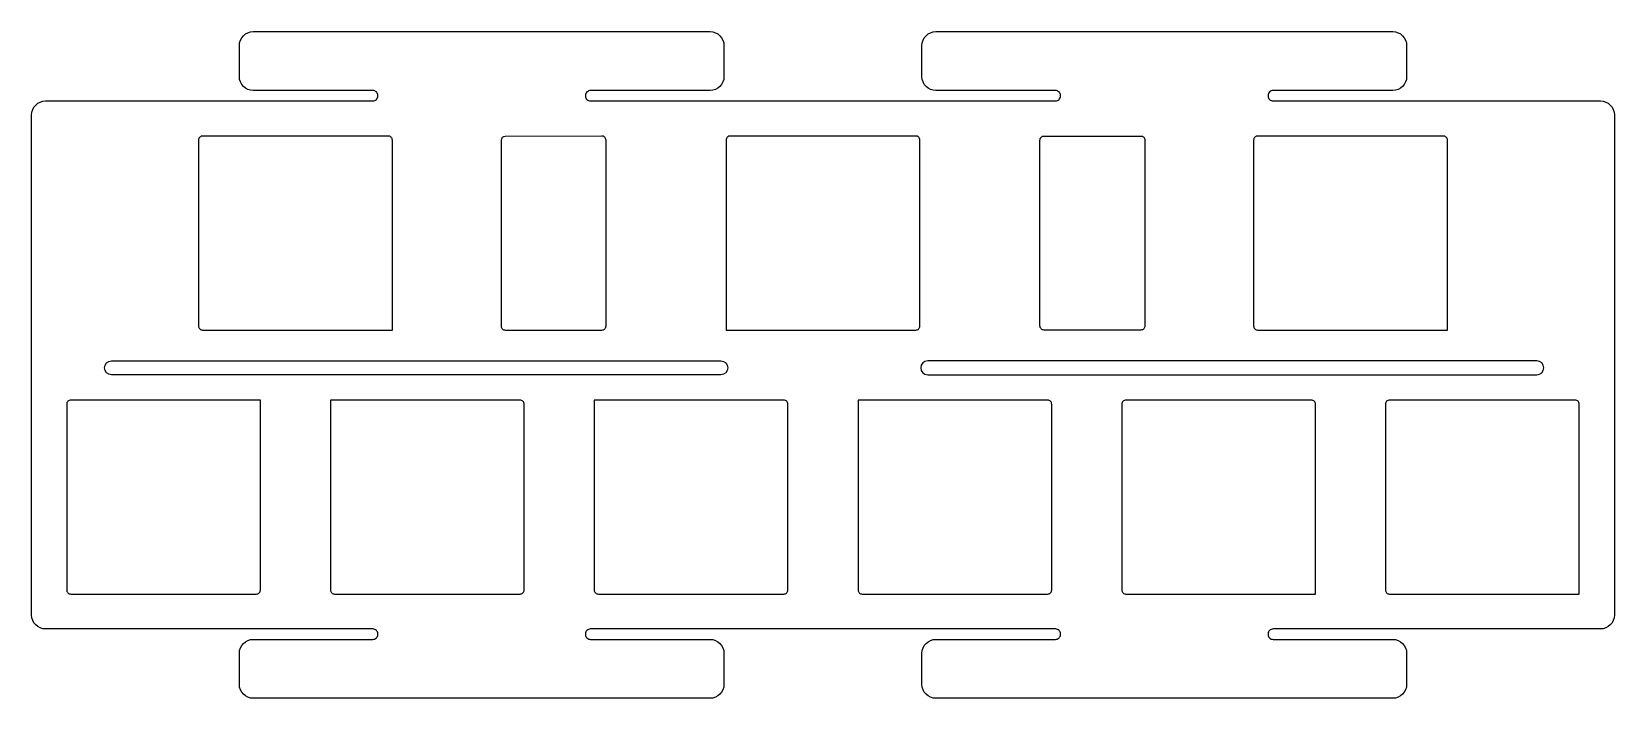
# Model space of a CAD drawing. Header units: millimetres. Extents: x 1 to 115, y -46 to 2.
import ezdxf

# ---------------------------------------------------------------- set-up
doc = ezdxf.new("R2010")
doc.units = ezdxf.units.MM
doc.layers.get('0').update_dxf_attribs({"linetype": 'CONTINUOUS'})

msp = doc.modelspace()

# ---------------------------------------------------------------- linework, layer by layer
for points in [[(99.25, -41.92, -0.414214), (100.25, -42.92), (100.25, -45.17, -0.414214), (99.25, -46.17), (66.25, -46.17, -0.414214), (65.25, -45.17), (65.25, -42.92, -0.414214), (66.25, -41.92), (74.9, -41.92, 0.414214), (75.25, -41.57), (75.25, -41.52, 0.414214), (74.9, -41.17), (41.3, -41.17, 0.414214), (40.95, -41.52), (40.95, -41.57, 0.414214), (41.3, -41.92), (49.95, -41.92, -0.414214), (50.95, -42.92), (50.95, -45.17, -0.414214), (49.95, -46.17), (16.95, -46.17, -0.414214), (15.95, -45.17), (15.95, -42.92, -0.414214), (16.95, -41.92), (25.6, -41.92, 0.414214), (25.95, -41.57), (25.95, -41.52, 0.414214), (25.6, -41.17), (1.95, -41.17, -0.414214), (0.95, -40.17), (0.95, -4.07, -0.414214), (1.95, -3.07), (25.6, -3.07, 0.414214), (25.95, -2.72), (25.95, -2.67, 0.414214), (25.6, -2.32), (16.95, -2.32, -0.414214), (15.95, -1.32), (15.95, 0.93, -0.414214), (16.95, 1.93), (49.95, 1.93, -0.414214), (50.95, 0.93), (50.95, -1.32, -0.414214), (49.95, -2.32), (41.3, -2.32, 0.414214), (40.95, -2.67), (40.95, -2.72, 0.414214), (41.3, -3.07), (74.9, -3.07, 0.414214), (75.25, -2.72), (75.25, -2.67, 0.414214), (74.9, -2.32), (66.25, -2.32, -0.414214), (65.25, -1.32), (65.25, 0.93, -0.414214), (66.25, 1.93), (99.25, 1.93, -0.414214), (100.25, 0.93), (100.25, -1.32, -0.414214), (99.25, -2.32), (90.6, -2.32, 0.414214), (90.25, -2.67), (90.25, -2.72, 0.414214), (90.6, -3.07), (114.25, -3.07, -0.414214), (115.25, -4.07), (115.25, -40.17, -0.414214), (114.25, -41.17), (90.6, -41.17, 0.414214), (90.25, -41.52), (90.25, -41.57, 0.414214), (90.6, -41.92)], [(13.3, -19.6), (27, -19.6), (27, -5.9, 0.414214), (26.7, -5.6), (13.3, -5.6, 0.414214), (13, -5.9), (13, -19.3, 0.414214)], [(35.15, -19.6), (42.13, -19.6, 0.414214), (42.43, -19.3), (42.43, -5.9, 0.415389), (42.12, -5.6), (35.15, -5.63, 0.413039), (34.85, -5.93), (34.85, -19.3, 0.414214)], [(51.1, -5.9), (51.1, -19.6), (64.8, -19.6, 0.414214), (65.1, -19.3), (65.1, -5.9, 0.414214), (64.8, -5.6), (51.4, -5.6, 0.414214)], [(74.07, -19.6, -0.414214), (73.77, -19.3), (73.77, -5.9, -0.414214), (74.07, -5.6), (81.05, -5.6, -0.414214), (81.35, -5.9), (81.35, -19.3, -0.414214), (81.05, -19.6)], [(89.5, -19.6), (103.2, -19.6), (103.2, -5.9, 0.414214), (102.9, -5.6), (89.5, -5.6, 0.414214), (89.2, -5.9), (89.2, -19.3, 0.414214)], [(50.72, -21.83, -1), (50.72, -22.83), (6.72, -22.83, -1), (6.72, -21.83)], [(65.66, -22.83), (109.66, -22.83, 1), (109.66, -21.83), (65.66, -21.83, 1)], [(17.47, -38.35), (17.47, -24.65), (3.78, -24.65, 0.414214), (3.48, -24.95), (3.48, -38.35, 0.414214), (3.78, -38.65), (17.17, -38.65, 0.414214)], [(36.22, -24.65), (22.53, -24.65), (22.53, -38.35, 0.414214), (22.83, -38.65), (36.22, -38.65, 0.414214), (36.52, -38.35), (36.52, -24.95, 0.414214)], [(55.27, -24.65), (41.58, -24.65), (41.58, -38.35, 0.414214), (41.88, -38.65), (55.27, -38.65, 0.414214), (55.57, -38.35), (55.57, -24.95, 0.414214)], [(74.32, -24.65), (60.63, -24.65), (60.63, -38.35, 0.414214), (60.93, -38.65), (74.32, -38.65, 0.414214), (74.62, -38.35), (74.62, -24.95, 0.414214)], [(79.98, -38.65), (93.67, -38.65), (93.67, -24.95, 0.414214), (93.37, -24.65), (79.98, -24.65, 0.414214), (79.68, -24.95), (79.68, -38.35, 0.414214)], [(99.02, -38.65), (112.72, -38.65), (112.72, -24.95, 0.414214), (112.42, -24.65), (99.02, -24.65, 0.414214), (98.72, -24.95), (98.72, -38.35, 0.414214)]]:
    msp.add_lwpolyline(points, format="xyb", close=True)

doc.saveas('drawing.dxf')
